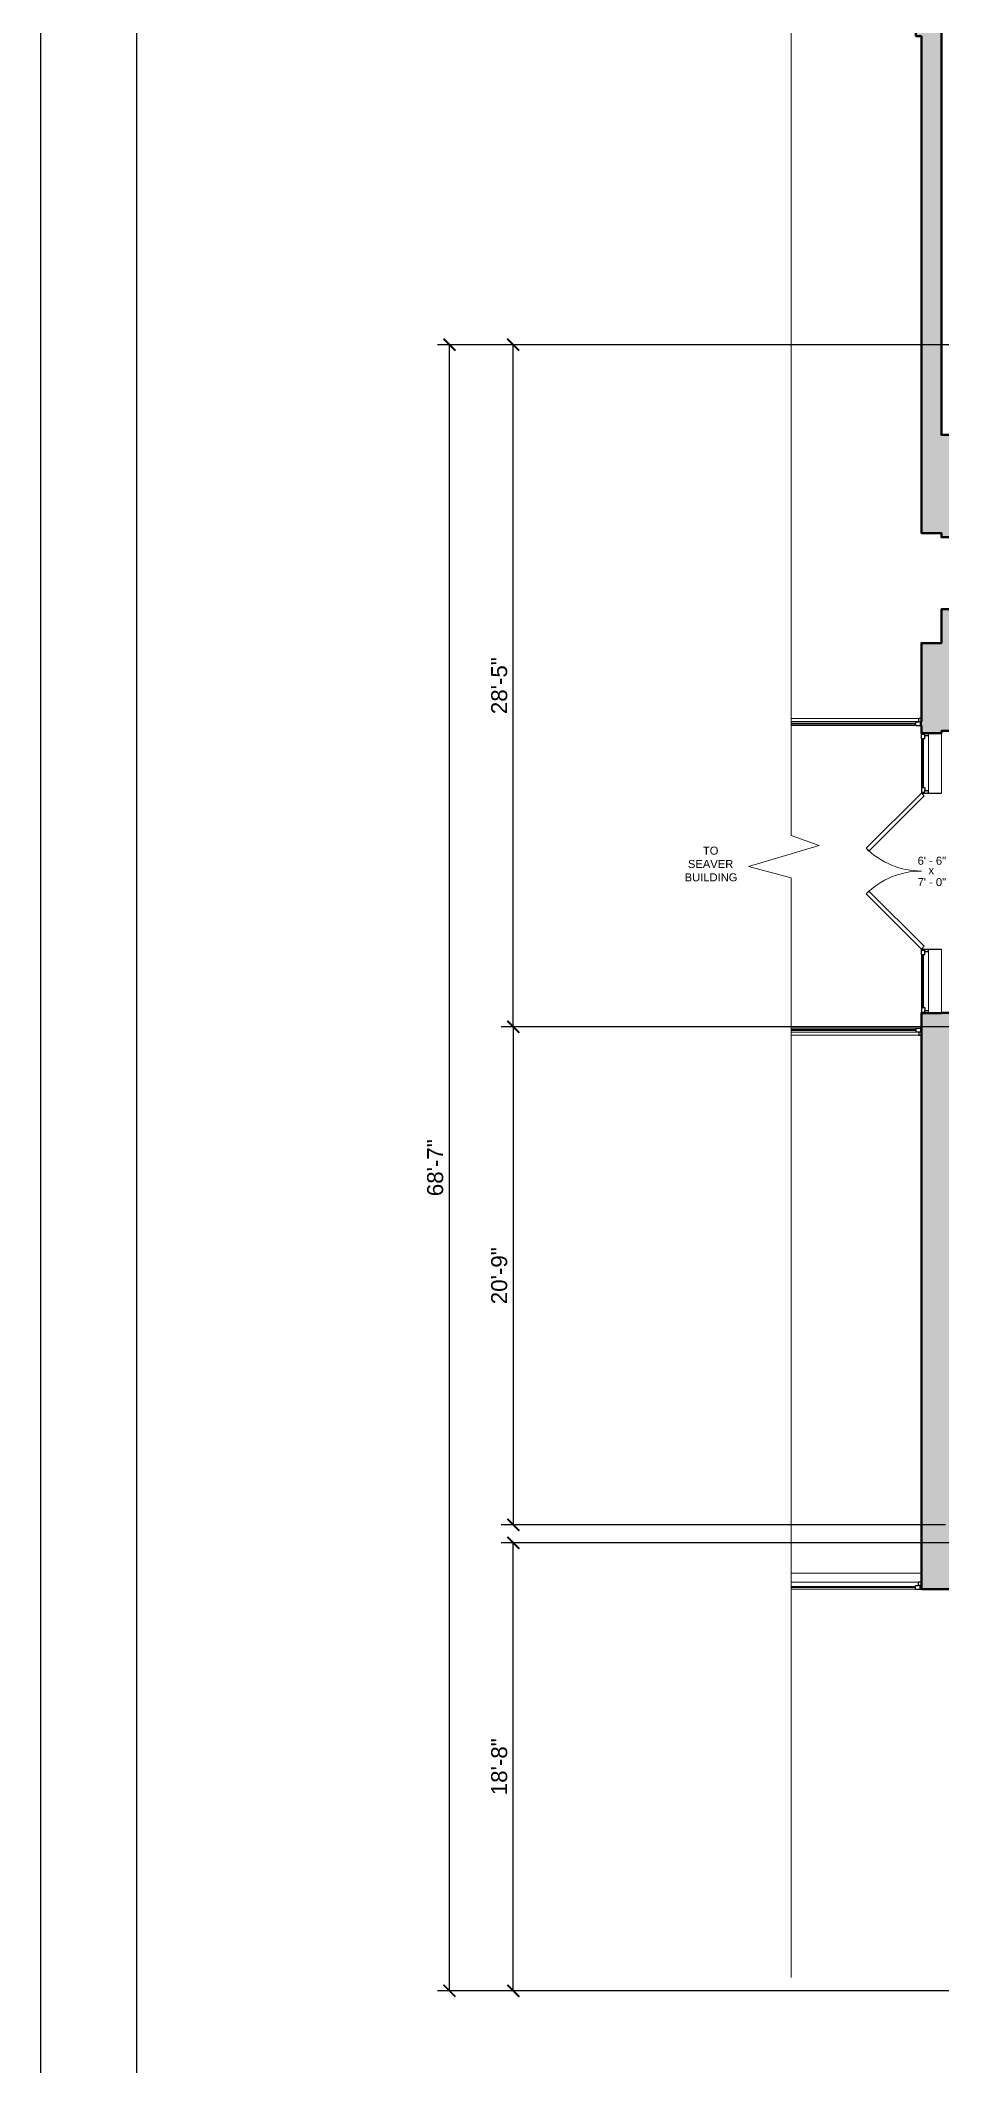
# Model space of a CAD drawing. Header units: inches. Extents: x -2078 to 106214, y -964 to 6385.
# Drawn here: x 65222 to 65672, y 3703 to 4715 of the extents above; entities that cross this region are included whole.
import ezdxf

# ---------------------------------------------------------------- set-up
doc = ezdxf.new("R2010")
doc.units = ezdxf.units.IN
doc.header["$MEASUREMENT"] = 0
for name, color, linetype, lineweight in [('A-ANNO', 2, 'Continuous', 5), ('A-ANNO-DIMS', 1, 'Continuous', 9), ('A-DOOR', 1, 'Continuous', 18), ('A-GLAZ', 2, 'Continuous', 30), ('A-WALL', 3, 'Continuous', 40), ('A-WINDOWS', 2, 'Continuous', 18)]:
    doc.layers.add(name, color=color, linetype=linetype, lineweight=lineweight)
doc.layers.add('A-HATCH', color=9, linetype='Continuous')
doc.layers.add('A-TB', color=7, linetype='Continuous')
doc.styles.add('Arial_1', font='arial.ttf', dxfattribs={"height": 0.0625})
doc.styles.add('Arial_2', font='arial.ttf', dxfattribs={"height": 3})
doc.styles.add('JC', font='arial.ttf', dxfattribs={"height": 0.125})
doc.dimstyles.new('JC-DIMS', dxfattribs={"dimtxt": 0.125, "dimasz": 0.09375, "dimexe": 0.09375, "dimexo": 0.09375, "dimgap": 0.046875, "dimtad": 1, "dimdec": 1, "dimzin": 0, "dimdsep": 46, "dimlunit": 4, "dimtxsty": 'JC', "dimblk": 'ARCHTICK', "dimcen": 0.09, "dimclrd": 1, "dimclre": 1, "dimclrt": 256, "dimadec": 0, "dimazin": 0, "dimtfac": 1, "dimtdec": 1, "dimtofl": 0, "dimtmove": 1, "dimatfit": 3, "dimfxl": 1, "dimtolj": 1, "dimtzin": 0, "dimarcsym": 0})

# ---------------------------------------------------------------- blocks, each defined once
blk = doc.blocks.new('JC_DOUBLE DOOR - DOUBLE DOOR-1545734-Mudd Library - 2nd FL')
at = {"layer": 'A-DOOR', "lineweight": 30}
for p, q in [((-39, 5), (-11.4, 32.6)), ((-10, 31.2), (-37.6, 3.6)), ((-11.4, 32.6), (-10, 31.2)), ((11.4, 32.6), (10, 31.2)), ((10, 31.2), (37.6, 3.6)), ((39, 5), (11.4, 32.6)), ((-37.6, 3.6), (-39, 5)), ((37.6, 3.6), (39, 5))]:
    blk.add_line(p, q, dxfattribs=at)
at = {"layer": 'A-DOOR', "lineweight": 9}
for centre, start, end in [((-39, 5), 360, 45), ((39, 5), 135, 180)]:
    blk.add_arc(centre, 39, start, end, dxfattribs=at)
blk = doc.blocks.new('JC_FIXED WINDOW - MUNTIN - FIXED WINDOW-1508853-Mudd Library - 2nd FL')
at = {"layer": 'A-GLAZ'}
for p, q in [((-15, 5), (-15, -5)), ((-12.25, 5), (-15, 5)), ((-15, 1.5), (-13.75, 1.5)), ((-14.5, 5), (-14.5, 3.25)), ((-14.5, 3.25), (-13.75, 3.25)), ((-12.25, 3.25), (-13.75, 3.25)), ((-13.75, 3.25), (-13.75, 1.5)), ((-12.25, 5), (-12.25, 3.25)), ((12.25, 5), (15, 5)), ((12.25, 5), (12.25, 3.25)), ((12.25, 3.25), (14.5, 3.25)), ((13.75, 3.25), (13.75, 1.5)), ((13.75, 1.5), (15, 1.5)), ((14.5, 5), (14.5, 3.25)), ((15, 5), (15, -5))]:
    blk.add_line(p, q, dxfattribs=at)
at = {"layer": 'A-GLAZ', "lineweight": 9}
for p, q in [((13.75, 1.5), (-13.75, 1.5)), ((12.25, 5), (-12.25, 5))]:
    blk.add_line(p, q, dxfattribs=at)
at = {"layer": 'A-GLAZ', "lineweight": 40}
blk.add_line((-12.25, 4.125), (12.25, 4.125), dxfattribs=at)
at = {"layer": 'A-WINDOWS'}
for p, q in [((15, 5), (-15, 5)), ((-15, -5), (15, -5))]:
    blk.add_line(p, q, dxfattribs=at)
blk = doc.blocks.new('JC_FIXED WINDOW - MUNTIN - FIXED WINDOW-1508965-Mudd Library - 2nd FL')
at = {"layer": 'A-GLAZ'}
for p, q in [((-16, 5), (-16, -5)), ((-13.25, 5), (-16, 5)), ((-16, 1.5), (-14.75, 1.5)), ((-15.5, 5), (-15.5, 3.25)), ((-15.5, 3.25), (-14.75, 3.25)), ((-13.25, 3.25), (-14.75, 3.25)), ((-14.75, 3.25), (-14.75, 1.5)), ((-13.25, 5), (-13.25, 3.25)), ((13.25, 5), (16, 5)), ((13.25, 5), (13.25, 3.25)), ((13.25, 3.25), (15.5, 3.25)), ((14.75, 3.25), (14.75, 1.5)), ((14.75, 1.5), (16, 1.5)), ((15.5, 5), (15.5, 3.25)), ((16, 5), (16, -5))]:
    blk.add_line(p, q, dxfattribs=at)
at = {"layer": 'A-GLAZ', "lineweight": 9}
for p, q in [((14.75, 1.5), (-14.75, 1.5)), ((13.25, 5), (-13.25, 5))]:
    blk.add_line(p, q, dxfattribs=at)
at = {"layer": 'A-GLAZ', "lineweight": 40}
blk.add_line((-13.25, 4.125), (13.25, 4.125), dxfattribs=at)
at = {"layer": 'A-WINDOWS'}
for p, q in [((16, 5), (-16, 5)), ((-16, -5), (16, -5))]:
    blk.add_line(p, q, dxfattribs=at)
blk = doc.blocks.new('JC_FIXED WINDOW - MUNTIN - FIXED WINDOW-1631706-Mudd Library - 2nd FL')
at = {"layer": 'A-GLAZ'}
for p, q in [((-101, 4), (-101, -4)), ((-98.3, 4), (-101, 4)), ((-101, 0.5), (-99.8, 0.5)), ((-100.5, 4), (-100.5, 2.2)), ((-100.5, 2.2), (-99.8, 2.2)), ((-98.3, 2.2), (-99.8, 2.2)), ((-99.8, 2.2), (-99.8, 0.5)), ((-98.3, 4), (-98.3, 2.2))]:
    blk.add_line(p, q, dxfattribs=at)
at = {"layer": 'A-GLAZ', "lineweight": 9}
for p, q in [((-36, 0.5), (-99.8, 0.5)), ((-36, 4), (-98.3, 4))]:
    blk.add_line(p, q, dxfattribs=at)
at = {"layer": 'A-GLAZ', "lineweight": 40}
blk.add_line((-98.3, 3.1), (-36, 3.1), dxfattribs=at)
at = {"layer": 'A-WINDOWS'}
for p, q in [((-36, 4), (-101, 4)), ((-101, -4), (-36, -4))]:
    blk.add_line(p, q, dxfattribs=at)
blk = doc.blocks.new('_ArchTick')
at = {"color": 0, "linetype": 'ByBlock', "const_width": 0.15}
blk.add_lwpolyline([(-0.5, -0.5), (0.5, 0.5)], dxfattribs=at)
blk = doc.blocks.new('*D2654')
at = {"layer": 'A-ANNO-DIMS', "color": 1, "lineweight": -2, "transparency": 16777216}
for p, q in [((66076.3, 4563.1), (65420.3, 4563.1)), ((65426.3, 3740.1), (65426.3, 4563.1)), ((65891.1, 3740.1), (65420.3, 3740.1))]:
    blk.add_line(p, q, dxfattribs=at)
at = {"layer": 'Defpoints', "color": 0, "transparency": 16777216}
for p in [(65426.3, 4563.1), (66082.3, 4563.1), (65897.1, 3740.1)]:
    blk.add_point(p, dxfattribs=at)
at = {"layer": 'A-ANNO-DIMS', "color": 1, "lineweight": -2, "transparency": 16777216, "xscale": 6, "yscale": 6, "zscale": 6}
for p, rotation in [((65426.3, 4563.1), 90), ((65426.3, 3740.1), 270)]:
    blk.add_blockref('_ArchTick', p, dxfattribs=dict(at, rotation=rotation))
at = {"layer": 'A-ANNO-DIMS', "color": 2, "transparency": 16777216, "insert": (65419.2, 4151.6), "char_height": 8, "attachment_point": 5, "rotation": 90, "style": 'JC'}
blk.add_mtext('\\A1;68\'-7"', dxfattribs=at)
blk = doc.blocks.new('JC- existing door Tag_quad - JC- existing door Tag_quad-839775-Mudd Library - 2nd FL')
at = {"layer": 'A-ANNO', "insert": (-0.023, 0.038), "char_height": 0.0625, "width": 0.0505, "attachment_point": 1, "style": 'Arial_1', "bg_fill": 3, "box_fill_scale": 1.25, "bg_fill_color": 256, "bg_fill_true_color": 13158600, "bg_fill_transparency": 0}
blk.add_mtext('x', dxfattribs=at)
blk = doc.blocks.new('*D2671')
at = {"layer": 'A-ANNO-DIMS', "color": 1, "lineweight": -2, "transparency": 16777216}
for p, q in [((66076.3, 4563.1), (65452.2, 4563.1)), ((65458.2, 4222.1), (65458.2, 4563.1)), ((65728.1, 4222.1), (65452.2, 4222.1))]:
    blk.add_line(p, q, dxfattribs=at)
at = {"layer": 'Defpoints', "color": 0, "transparency": 16777216}
for p in [(65458.2, 4563.1), (66082.3, 4563.1), (65734.1, 4222.1)]:
    blk.add_point(p, dxfattribs=at)
at = {"layer": 'A-ANNO-DIMS', "color": 1, "lineweight": -2, "transparency": 16777216, "xscale": 6, "yscale": 6, "zscale": 6}
for p, rotation in [((65458.2, 4563.1), 90), ((65458.2, 4222.1), 270)]:
    blk.add_blockref('_ArchTick', p, dxfattribs=dict(at, rotation=rotation))
at = {"layer": 'A-ANNO-DIMS', "color": 2, "transparency": 16777216, "insert": (65451.2, 4392.6), "char_height": 8, "attachment_point": 5, "rotation": 90, "style": 'JC'}
blk.add_mtext('\\A1;28\'-5"', dxfattribs=at)
blk = doc.blocks.new('*D2672')
at = {"layer": 'A-ANNO-DIMS', "color": 1, "lineweight": -2, "transparency": 16777216}
for p, q in [((65728.1, 4222.1), (65452.2, 4222.1)), ((65458.2, 4222.1), (65458.2, 3973.1)), ((65674.2, 3973.1), (65452.2, 3973.1))]:
    blk.add_line(p, q, dxfattribs=at)
at = {"layer": 'Defpoints', "color": 0, "transparency": 16777216}
for p in [(65734.1, 4222.1), (65458.2, 3973.1), (65680.2, 3973.1)]:
    blk.add_point(p, dxfattribs=at)
at = {"layer": 'A-ANNO-DIMS', "color": 1, "lineweight": -2, "transparency": 16777216, "xscale": 6, "yscale": 6, "zscale": 6}
for p, rotation in [((65458.2, 4222.1), 90), ((65458.2, 3973.1), 270)]:
    blk.add_blockref('_ArchTick', p, dxfattribs=dict(at, rotation=rotation))
at = {"layer": 'A-ANNO-DIMS', "color": 2, "transparency": 16777216, "insert": (65451.2, 4097.6), "char_height": 8, "attachment_point": 5, "rotation": 90, "style": 'JC'}
blk.add_mtext('\\A1;20\'-9"', dxfattribs=at)
blk = doc.blocks.new('*D2677')
at = {"layer": 'A-ANNO-DIMS', "color": 1, "lineweight": -2, "transparency": 16777216}
for p, q in [((65891.1, 3964.1), (65452.2, 3964.1)), ((65458.2, 3740.1), (65458.2, 3964.1)), ((65891.1, 3740.1), (65452.2, 3740.1))]:
    blk.add_line(p, q, dxfattribs=at)
at = {"layer": 'Defpoints', "color": 0, "transparency": 16777216}
for p in [(65458.2, 3964.1), (65897.1, 3964.1), (65897.1, 3740.1)]:
    blk.add_point(p, dxfattribs=at)
at = {"layer": 'A-ANNO-DIMS', "color": 1, "lineweight": -2, "transparency": 16777216, "xscale": 6, "yscale": 6, "zscale": 6}
for p, rotation in [((65458.2, 3964.1), 90), ((65458.2, 3740.1), 270)]:
    blk.add_blockref('_ArchTick', p, dxfattribs=dict(at, rotation=rotation))
at = {"layer": 'A-ANNO-DIMS', "color": 2, "transparency": 16777216, "insert": (65451.2, 3852.1), "char_height": 8, "attachment_point": 5, "rotation": 90, "style": 'JC'}
blk.add_mtext('\\A1;18\'-8"', dxfattribs=at)
blk = doc.blocks.new('JC_TB_48x36 - JC_TB_3624-1264225-Floor Plans')
at = {"layer": 'A-TB'}
for p, q in [((-0.003, 24.012), (-0.003, -11.988)), ((0.747, 23.512), (0.747, -11.488))]:
    blk.add_line(p, q, dxfattribs=at)

msp = doc.modelspace()

# ---------------------------------------------------------------- hatches: boundary and pattern name
at = {"layer": 'A-HATCH'}
h = msp.add_hatch(color=256, dxfattribs=at)
h.dxf.hatch_style = 1
h.paths.add_polyline_path([(65688.202, 4517.984), (65672.202, 4517.984), (65672.202, 4723.348), (65659.39, 4723.348), (65659.39, 4717.348), (65662.202, 4717.348), (65662.202, 4468.95), (65672.202, 4468.95), (65672.202, 4466.832), (65688.202, 4466.832), (65688.202, 4490.832), (65689.078, 4490.832), (65689.078, 4500.832), (65688.202, 4500.832)])
h.paths.add_polyline_path([(65688.202, 4430.832), (65672.202, 4430.832), (65672.202, 4413.95), (65662.202, 4413.95), (65662.202, 4374.75), (65662.202, 4372.75), (65662.202, 4368.95), (65672.202, 4368.95), (65672.202, 4369.984), (65688.202, 4369.984)])
h.paths.add_polyline_path([(65672.202, 4228.984), (65672.202, 4228.95), (65662.202, 4228.95), (65662.202, 4221.383), (65662.202, 3940.941), (65688.202, 3940.941), (65688.202, 3965.119), (65691.578, 3965.119), (65691.578, 3973.119), (65688.202, 3973.119), (65688.202, 4228.984)])
h.paths.add_polyline_path([(65713.578, 3973.119), (65713.578, 3965.119), (65846.828, 3965.119), (65846.828, 3973.119)])
h.paths.add_polyline_path([(65738.145, 4223.506), (65748.129, 4226.969), (65748.129, 4234.833), (65749.833, 4235.424), (65748.195, 4240.148), (65748.129, 4240.125), (65748.129, 4246.829), (65801.113, 4265.206), (65800.376, 4267.332), (65747.379, 4248.938), (65747.379, 4252.919), (65743.129, 4251.445), (65743.129, 4230.527), (65734.145, 4227.411), (65734.145, 4222.119), (65734.145, 4031.72), (65738.145, 4031.72)])
h.paths.add_polyline_path([(65892.078, 3973.119), (65886.828, 3973.119), (65886.828, 3965.119), (65892.078, 3965.119), (65892.078, 3917.734), (65902.078, 3917.734), (65902.078, 3964.119), (65924.462, 3964.119), (65924.462, 3986.119), (65924.462, 3991.119), (65902.078, 3991.119), (65902.078, 3998.308), (65892.078, 3998.308)])
h.paths.add_polyline_path([(65892.078, 3714.308), (65902.078, 3714.308), (65902.078, 3732.119), (65902.328, 3732.119), (65902.328, 3740.119), (65902.078, 3740.119), (65902.078, 3831.734), (65892.078, 3831.734)])
h.paths.add_polyline_path([(66079.828, 3732.119), (66079.828, 3740.119), (65924.328, 3740.119), (65924.328, 3732.119)])
h.paths.add_polyline_path([(65902.066, 3748.599), (65942.47, 3748.599), (65942.47, 3756.842), (65902.066, 3756.842)], flags=9)

# ---------------------------------------------------------------- linework, layer by layer
at = {"layer": 'A-GLAZ', "lineweight": 9}
for p, q in [((65597.078, 4376.25), (65660.952, 4376.25)), ((65597.078, 4372.75), (65659.452, 4372.75)), ((65659.452, 4221.383), (65597.078, 4221.383)), ((65660.952, 4217.883), (65597.078, 4217.883))]:
    msp.add_line(p, q, dxfattribs=at)
at = {"layer": 'A-GLAZ'}
for p, q in [((65659.452, 4374.5), (65660.952, 4374.5)), ((65659.452, 4372.75), (65659.452, 4374.5)), ((65662.202, 4376.25), (65660.952, 4376.25)), ((65660.952, 4374.5), (65660.952, 4376.25)), ((65661.702, 4374.5), (65660.952, 4374.5)), ((65661.702, 4372.75), (65661.702, 4374.5)), ((65662.202, 4372.75), (65662.202, 4374.75)), ((65659.452, 4372.75), (65662.202, 4372.75)), ((65659.452, 4221.383), (65662.202, 4221.383)), ((65659.452, 4221.383), (65659.452, 4219.633)), ((65659.452, 4219.633), (65661.702, 4219.633)), ((65660.952, 4219.633), (65660.952, 4217.883)), ((65660.952, 4217.883), (65662.202, 4217.883)), ((65661.702, 4221.383), (65661.702, 4219.633)), ((65662.202, 4221.383), (65662.202, 4219.383))]:
    msp.add_line(p, q, dxfattribs=at)
at = {"layer": 'A-GLAZ', "lineweight": 40}
for p, q in [((65659.452, 4373.625), (65597.078, 4373.625)), ((65597.078, 4220.508), (65659.452, 4220.508))]:
    msp.add_line(p, q, dxfattribs=at)
at = {"layer": 'A-WINDOWS'}
for p, q in [((65662.202, 4374.75), (65597.078, 4374.75)), ((65597.078, 4372.75), (65662.202, 4372.75)), ((65662.202, 4221.383), (65597.078, 4221.383)), ((65597.078, 4219.383), (65662.202, 4219.383))]:
    msp.add_line(p, q, dxfattribs=at)

# ---------------------------------------------------------------- block references
at = {"layer": 'A-DOOR', "rotation": 89.99999999999991}
msp.add_blockref('JC_DOUBLE DOOR - DOUBLE DOOR-1545734-Mudd Library - 2nd FL', (65667.202, 4299.95), dxfattribs=at)
at = {"layer": 'A-WINDOWS'}
for name, p, rotation in [('JC_FIXED WINDOW - MUNTIN - FIXED WINDOW-1508853-Mudd Library - 2nd FL', (65667.202, 4353.95), 89.99999999999991), ('JC_FIXED WINDOW - MUNTIN - FIXED WINDOW-1508965-Mudd Library - 2nd FL', (65667.202, 4244.95), 89.99999999999991), ('JC_FIXED WINDOW - MUNTIN - FIXED WINDOW-1631706-Mudd Library - 2nd FL', (65561.031, 3944.941), 180)]:
    msp.add_blockref(name, p, dxfattribs=dict(at, rotation=rotation))

# ---------------------------------------------------------------- texts
at = {"layer": 'A-ANNO', "insert": (65534.369, 4312.151), "char_height": 4, "width": 44.642, "attachment_point": 1, "style": 'Arial_2'}
msp.add_mtext('\\pi18.63205;TO \\P\\pi11.14638;SEAVER \\P\\pi9.50381;BUILDING', dxfattribs=at)

# ---------------------------------------------------------------- dimensions: what is measured, and where the dimension line sits
at = {"layer": 'A-ANNO-DIMS'}
for base, p1, p2, picture, middle in [((65426.26, 4563.119), (65897.078, 3740.119), (66082.271, 4563.119), '*D2654', (65419.175, 4151.619)), ((65458.237, 3973.119), (65734.145, 4222.119), (65680.202, 3973.119), '*D2672', (65451.152, 4097.619)), ((65458.237, 3964.119), (65897.078, 3740.119), (65897.078, 3964.119), '*D2677', (65451.152, 3852.119))]:
    dim = msp.add_linear_dim(base=base, p1=p1, p2=p2, angle=90, dimstyle='JC-DIMS', override={"dimdec": 0, "dimclrt": 2}, dxfattribs=at)
    dim.commit()
    dim.dimension.update_dxf_attribs({"geometry": picture, "text_midpoint": middle})

# ---------------------------------------------------------------- next in the draw order: block references
at = {"layer": 'A-ANNO', "xscale": 64, "yscale": 64, "zscale": 64}
msp.add_blockref('JC- existing door Tag_quad - JC- existing door Tag_quad-839775-Mudd Library - 2nd FL', (65667.202, 4299.95), dxfattribs=at)

# ---------------------------------------------------------------- next in the draw order: texts
at = {"layer": 'A-ANNO', "insert": (65660.317, 4307.087), "char_height": 4, "width": 17.978, "attachment_point": 1, "style": 'Arial_2', "bg_fill": 3, "box_fill_scale": 1.25, "bg_fill_color": 256, "bg_fill_true_color": 13158600, "bg_fill_transparency": 0}
msp.add_mtext('6\' - 6"', dxfattribs=at)

# ---------------------------------------------------------------- next in the draw order: texts
at = {"layer": 'A-ANNO', "insert": (65660.317, 4296.405), "char_height": 4, "width": 17.978, "attachment_point": 1, "style": 'Arial_2', "bg_fill": 3, "box_fill_scale": 1.25, "bg_fill_color": 256, "bg_fill_true_color": 13158600, "bg_fill_transparency": 0}
msp.add_mtext('7\' - 0"', dxfattribs=at)

# ---------------------------------------------------------------- next in the draw order: dimensions: what is measured, and where the dimension line sits
at = {"layer": 'A-ANNO-DIMS'}
dim = msp.add_linear_dim(base=(65458.237, 4563.119), p1=(65734.145, 4222.119), p2=(66082.271, 4563.119), angle=90, dimstyle='JC-DIMS', override={"dimdec": 0, "dimclrt": 2}, dxfattribs=at)
dim.commit()
dim.dimension.update_dxf_attribs({"geometry": '*D2671', "text_midpoint": (65451.152, 4392.619)})

# ---------------------------------------------------------------- next in the draw order: block references
at = {"layer": 'A-TB', "xscale": 64, "yscale": 64, "zscale": 64}
msp.add_blockref('JC_TB_48x36 - JC_TB_3624-1264225-Floor Plans', (65222.08, 3695.863), dxfattribs=at)

# ---------------------------------------------------------------- next in the draw order: linework, layer by layer
at = {"layer": 'A-ANNO'}
msp.add_lwpolyline([(65597.078, 3746.728), (65597.078, 4296.476), (65575.744, 4302.192), (65611.174, 4312.655), (65597.078, 4317.785), (65597.078, 4869.874)], dxfattribs=at)
at = {"layer": 'A-WALL', "lineweight": 60}
msp.add_lwpolyline([(65659.39, 4717.348), (65662.202, 4717.348), (65662.202, 4468.95), (65672.202, 4468.95), (65672.202, 4466.832), (65688.202, 4466.832), (65688.202, 4490.832), (65689.078, 4490.832), (65689.078, 4500.832), (65688.202, 4500.832), (65688.202, 4517.984), (65672.202, 4517.984), (65672.202, 4723.348), (65659.39, 4723.348)], close=True, dxfattribs=at)
for points in [[(65662.202, 4372.75), (65662.202, 4368.95), (65672.202, 4368.95), (65672.202, 4369.984), (65688.202, 4369.984), (65688.202, 4430.832), (65672.202, 4430.832), (65672.202, 4413.95), (65662.202, 4413.95), (65662.202, 4374.75)], [(65672.202, 4228.95), (65662.202, 4228.95), (65662.202, 4221.383), (65662.202, 3940.941), (65688.202, 3940.941), (65688.202, 3965.119), (65691.578, 3965.119), (65691.578, 3973.119), (65688.202, 3973.119), (65688.202, 4228.984), (65672.202, 4228.984)]]:
    msp.add_lwpolyline(points, dxfattribs=at)

doc.saveas('drawing.dxf')
